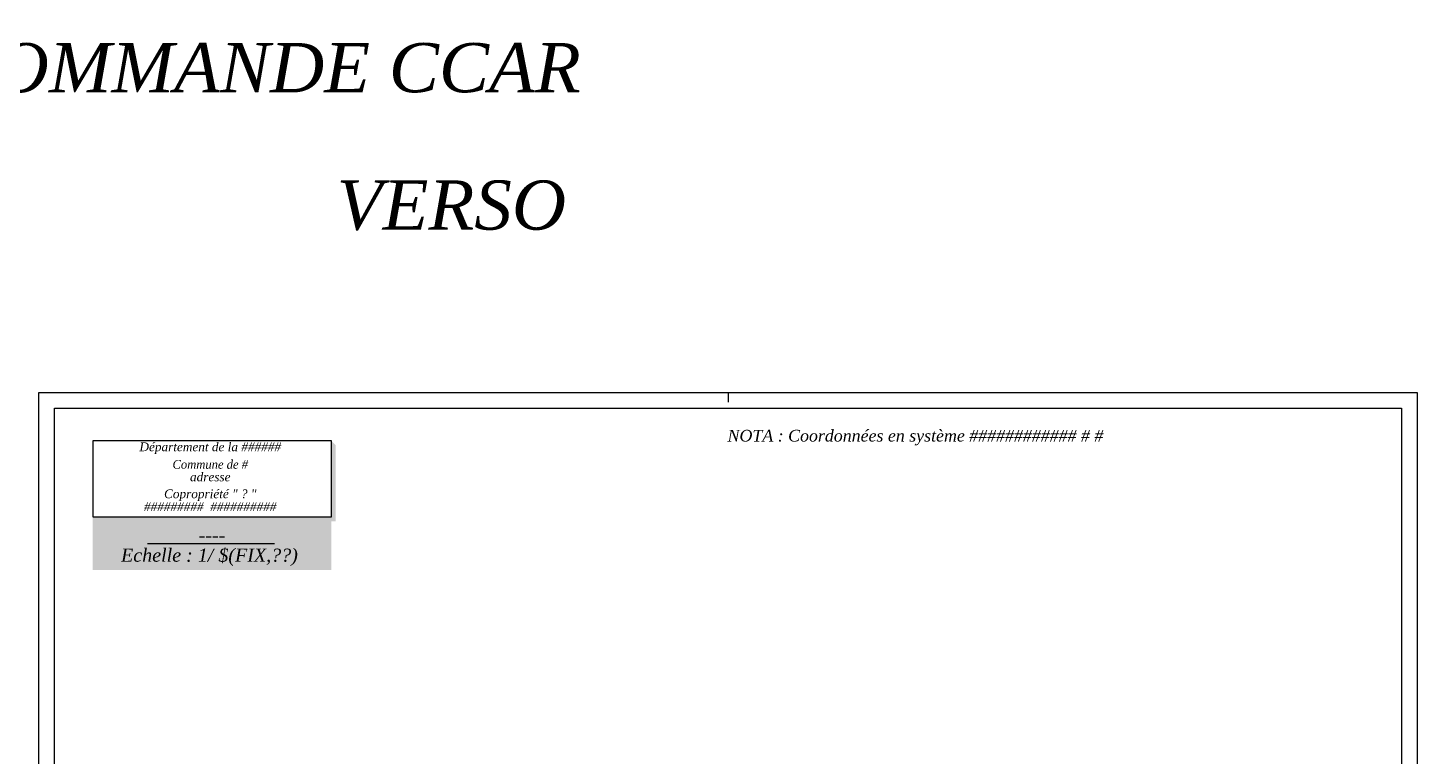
# Paper-space layout 'Layout1' of a CAD drawing. Extents: x -43 to 2298, y -18 to 768.
# Drawn here: x 708 to 1131.4, y 545.6 to 767.6 of the extents above; entities that cross this region are included whole.
import ezdxf
from ezdxf.enums import TextEntityAlignment as Align

# ---------------------------------------------------------------- set-up
doc = ezdxf.new("R2010")
doc.units = 0
doc.header["$LTSCALE"] = 2
doc.layers.add('Cadre', color=7, linetype='Continuous')
doc.layers.add('CARTOUCHE', color=7, linetype='Continuous')
doc.styles.add('CARTOUCHE', font='timesi.ttf', dxfattribs={"height": 1})

# ---------------------------------------------------------------- blocks, each defined once
blk = doc.blocks.new('A$C5BE61A9A')
at = {"color": 255}
blk.add_wipeout([(0.24, 7.31), (201.43, 7.31), (201.43, 0), (0.24, 0)], dxfattribs=at).dxf.layer = 'CARTOUCHE'
at = {"layer": 'CARTOUCHE', "style": 'CARTOUCHE', "width": 1.01}
blk.add_text('NOTA : Coordonnées en système ############ # # ', height=3.57, dxfattribs=at).set_placement((1.59, 1.99))

psp = doc.layouts.get("Layout1")

# ---------------------------------------------------------------- hatches: boundary and pattern name
at = {"layer": 'CARTOUCHE', "true_color": 0xffffff}
h = psp.add_hatch(color=7, dxfattribs=at)
h.dxf.hatch_style = 1
h.paths.add_polyline_path([(727.84, 641.69), (800.56, 641.69), (800.56, 602.31), (727.84, 602.31)])

# ---------------------------------------------------------------- linework, layer by layer
at = {"layer": 'Cadre'}
psp.add_line((1131.44, 656.44), (1131.44, 653.44), dxfattribs=at)
at = {"layer": 'CARTOUCHE'}
psp.add_line((921.44, 656.44), (921.44, 653.44), dxfattribs=at)
at = {"layer": 'CARTOUCHE', "color": 7}
for points in [[(711.44, 656.44), (1131.44, 656.44), (1131.44, 359.44), (711.44, 359.44)], [(716.19, 651.69), (1126.69, 651.69), (1126.69, 364.19), (716.19, 364.19)]]:
    psp.add_lwpolyline(points, close=True, dxfattribs=at)
at = {"layer": 'CARTOUCHE', "flags": 128}
psp.add_lwpolyline([(744.54, 610.4), (783.26, 610.4)], dxfattribs=at)

# ---------------------------------------------------------------- texts
at = {"layer": 'CARTOUCHE', "color": 1, "style": 'CARTOUCHE', "width": 1.01}
for s, p in [('CARTOUCHE AUTOMATISÉ A REMPLIR AVEC LA COMMANDE CCAR', (529.2, 755.41)), ('VERSO', (837.13, 713.56))]:
    psp.add_text(s, height=15, rotation=360, dxfattribs=at).set_placement(p, align=Align.MIDDLE_CENTER)
at = {"layer": 'CARTOUCHE', "style": 'CARTOUCHE', "width": 1.01}
for s, p in [('----', (764.2, 612.97)), ('Echelle : 1/ $(FIX,??) ', (764.17, 606.86))]:
    psp.add_text(s, height=4, rotation=360, dxfattribs=at).set_placement(p, align=Align.MIDDLE_CENTER)

# ---------------------------------------------------------------- next in the draw order: block references
at = {"layer": 'CARTOUCHE'}
psp.add_blockref('A$C5BE61A9A', (919.69, 639.49), dxfattribs=at)

# ---------------------------------------------------------------- next in the draw order: wipeouts: each hides what was drawn before it
psp.add_wipeout([(727.84, 641.69), (800.56, 641.69), (801.9, 640.35), (801.9, 617.21), (729.18, 617.21), (727.84, 618.55)]).dxf.layer = 'CARTOUCHE'

# ---------------------------------------------------------------- next in the draw order: linework, layer by layer
at = {"layer": 'CARTOUCHE', "flags": 128}
psp.add_lwpolyline([(727.84, 618.55), (800.56, 618.55), (800.56, 641.69), (727.84, 641.69)], close=True, dxfattribs=at)
at = {"layer": 'CARTOUCHE'}
for points in [[(800.56, 618.55), (800.56, 641.69), (801.9, 617.21), (801.9, 640.35)], [(727.84, 618.55), (800.56, 618.55), (729.18, 617.21), (801.9, 617.21)]]:
    psp.add_solid(points, dxfattribs=at)

# ---------------------------------------------------------------- next in the draw order: texts
at = {"layer": 'CARTOUCHE', "style": 'CARTOUCHE'}
for s, height, p in [('Département de la ######', 2.6725, (763.65, 638.54)), ('adresse', 2.673, (763.65, 629.38)), ('Copropriété " ? "', 2.6725, (763.65, 624.22)), ('#########  ##########', 2.6725, (763.65, 620.33))]:
    psp.add_text(s, height=height, rotation=360, dxfattribs=at).set_placement(p, align=Align.CENTER)
at = {"layer": 'CARTOUCHE', "style": 'CARTOUCHE', "width": 0.95}
psp.add_text('Commune de #', height=2.6725, rotation=360, dxfattribs=at).set_placement((763.65, 633.19), align=Align.CENTER)

doc.saveas('drawing.dxf')
